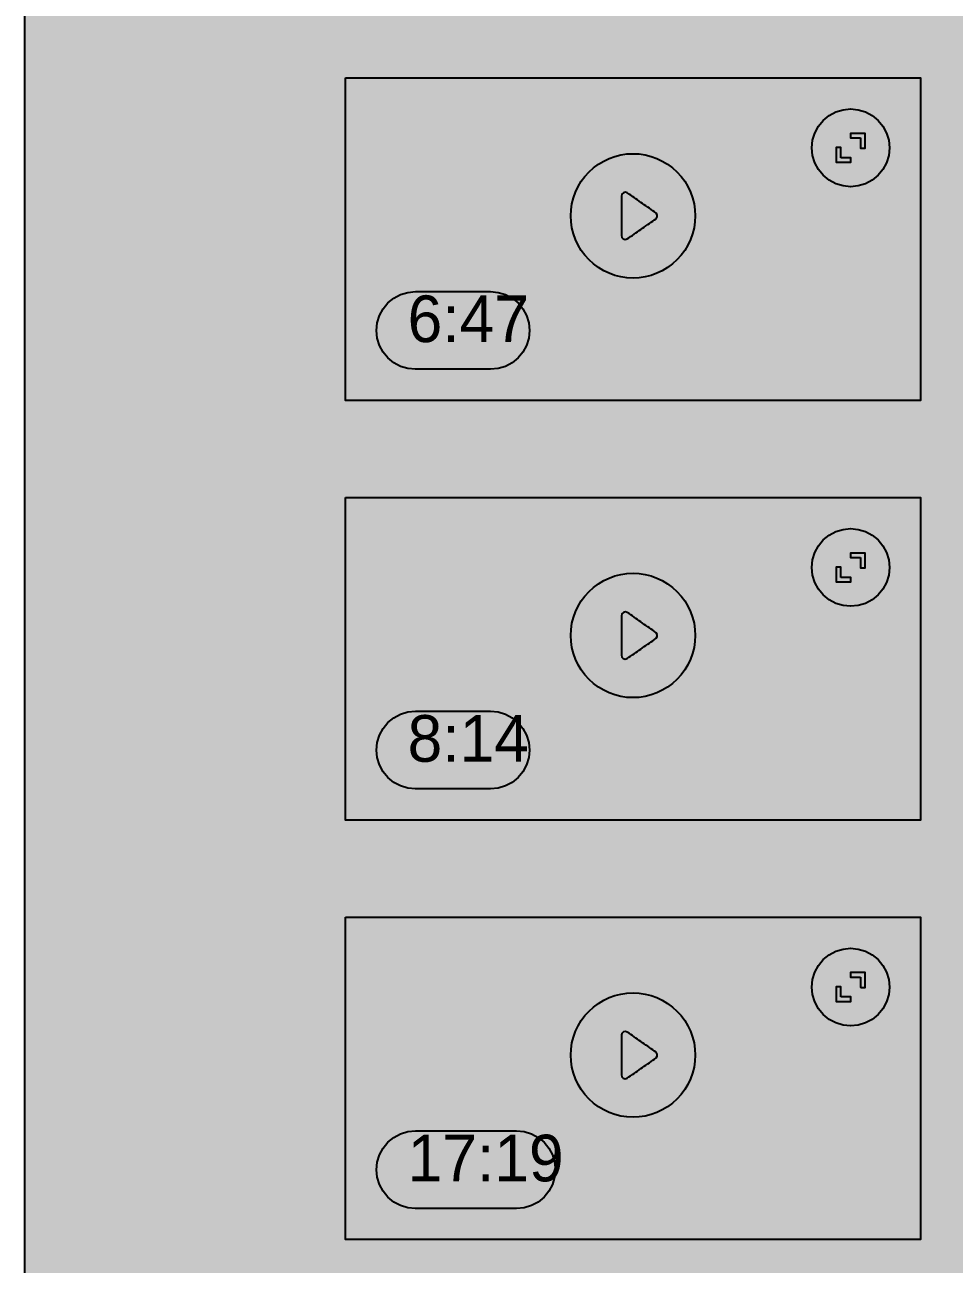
# Model space of a CAD drawing. Extents: x 0 to 1265, y 1 to 2486.
# Drawn here: x 0 to 239.1, y 955.3 to 1274.3 of the extents above; entities that cross this region are included whole.
import ezdxf

# ---------------------------------------------------------------- set-up
doc = ezdxf.new("R2010")
doc.units = 0

msp = doc.modelspace()

# ---------------------------------------------------------------- hatches: boundary and pattern name
at = {"true_color": 0x1f1f1f}
msp.add_hatch(color=256, dxfattribs=at).paths.add_polyline_path([(0, 2486), (1265, 2486), (1265, 0.66), (0, 0.66)], flags=0)
at = {"true_color": 0x000000}
for points in [[(82.5, 1260.66), (230.5, 1260.66), (230.5, 1177.66), (82.5, 1177.66)], [(212.5, 1252.66), (212.5, 1252.66), (212.5, 1252.66), (214.45, 1252.46), (216.33, 1251.9), (218.06, 1250.97), (219.57, 1249.73), (220.81, 1248.21), (221.74, 1246.48), (222.31, 1244.61), (222.5, 1242.66), (222.5, 1242.66), (222.5, 1242.66), (222.31, 1240.71), (221.74, 1238.83), (220.81, 1237.1), (219.57, 1235.59), (218.06, 1234.34), (216.33, 1233.42), (214.45, 1232.85), (212.5, 1232.66), (212.5, 1232.66), (212.5, 1232.66), (210.55, 1232.85), (208.67, 1233.42), (206.94, 1234.34), (205.43, 1235.59), (204.19, 1237.1), (203.26, 1238.83), (202.69, 1240.71), (202.5, 1242.66), (202.5, 1242.66), (202.5, 1242.66), (202.69, 1244.61), (203.26, 1246.48), (204.19, 1248.21), (205.43, 1249.73), (206.94, 1250.97), (208.67, 1251.9), (210.55, 1252.46), (212.5, 1252.66)], [(140.5, 1225.16), (140.58, 1226.72), (140.8, 1228.28), (141.18, 1229.8), (141.71, 1231.28), (142.39, 1232.7), (143.19, 1234.05), (144.13, 1235.31), (145.19, 1236.47), (146.35, 1237.53), (147.61, 1238.46), (148.96, 1239.27), (150.38, 1239.94), (151.85, 1240.47), (153.38, 1240.85), (154.93, 1241.08), (156.5, 1241.16), (158.07, 1241.08), (159.62, 1240.85), (161.15, 1240.47), (162.62, 1239.94), (164.04, 1239.27), (165.39, 1238.46), (166.65, 1237.53), (167.81, 1236.47), (168.87, 1235.31), (169.81, 1234.05), (170.61, 1232.7), (171.29, 1231.28), (171.82, 1229.8), (172.2, 1228.28), (172.42, 1226.72), (172.5, 1225.16), (172.42, 1223.59), (172.2, 1222.03), (171.82, 1220.51), (171.29, 1219.03), (170.61, 1217.61), (169.81, 1216.27), (168.87, 1215.01), (167.81, 1213.84), (166.65, 1212.79), (165.39, 1211.85), (164.04, 1211.04), (162.62, 1210.37), (161.15, 1209.84), (159.62, 1209.46), (158.07, 1209.23), (156.5, 1209.16), (154.93, 1209.23), (153.38, 1209.46), (151.85, 1209.84), (150.38, 1210.37), (148.96, 1211.04), (147.61, 1211.85), (146.35, 1212.79), (145.19, 1213.84), (144.13, 1215.01), (143.19, 1216.27), (142.39, 1217.61), (141.71, 1219.03), (141.18, 1220.51), (140.8, 1222.03), (140.58, 1223.59), (140.5, 1225.16)], [(100.5, 1205.66), (119.86, 1205.66), (119.86, 1205.66), (121.81, 1205.46), (123.69, 1204.9), (125.42, 1203.97), (126.93, 1202.73), (128.17, 1201.21), (129.1, 1199.48), (129.67, 1197.61), (129.86, 1195.66), (129.86, 1195.66), (129.86, 1195.66), (129.67, 1193.71), (129.1, 1191.83), (128.17, 1190.1), (126.93, 1188.59), (125.42, 1187.34), (123.69, 1186.42), (121.81, 1185.85), (119.86, 1185.66), (100.5, 1185.66), (100.5, 1185.66), (98.55, 1185.85), (96.67, 1186.42), (94.94, 1187.34), (93.43, 1188.59), (92.19, 1190.1), (91.26, 1191.83), (90.69, 1193.71), (90.5, 1195.66), (90.5, 1195.66), (90.5, 1195.66), (90.69, 1197.61), (91.26, 1199.48), (92.19, 1201.21), (93.43, 1202.73), (94.94, 1203.97), (96.67, 1204.9), (98.55, 1205.46), (100.5, 1205.66)], [(82.5, 1152.66), (230.5, 1152.66), (230.5, 1069.66), (82.5, 1069.66)], [(212.5, 1144.66), (212.5, 1144.66), (212.5, 1144.66), (214.45, 1144.46), (216.33, 1143.9), (218.06, 1142.97), (219.57, 1141.73), (220.81, 1140.21), (221.74, 1138.48), (222.31, 1136.61), (222.5, 1134.66), (222.5, 1134.66), (222.5, 1134.66), (222.31, 1132.71), (221.74, 1130.83), (220.81, 1129.1), (219.57, 1127.59), (218.06, 1126.34), (216.33, 1125.42), (214.45, 1124.85), (212.5, 1124.66), (212.5, 1124.66), (212.5, 1124.66), (210.55, 1124.85), (208.67, 1125.42), (206.94, 1126.34), (205.43, 1127.59), (204.19, 1129.1), (203.26, 1130.83), (202.69, 1132.71), (202.5, 1134.66), (202.5, 1134.66), (202.5, 1134.66), (202.69, 1136.61), (203.26, 1138.48), (204.19, 1140.21), (205.43, 1141.73), (206.94, 1142.97), (208.67, 1143.9), (210.55, 1144.46), (212.5, 1144.66)], [(140.5, 1117.16), (140.58, 1118.72), (140.8, 1120.28), (141.18, 1121.8), (141.71, 1123.28), (142.39, 1124.7), (143.19, 1126.05), (144.13, 1127.31), (145.19, 1128.47), (146.35, 1129.53), (147.61, 1130.46), (148.96, 1131.27), (150.38, 1131.94), (151.85, 1132.47), (153.38, 1132.85), (154.93, 1133.08), (156.5, 1133.16), (158.07, 1133.08), (159.62, 1132.85), (161.15, 1132.47), (162.62, 1131.94), (164.04, 1131.27), (165.39, 1130.46), (166.65, 1129.53), (167.81, 1128.47), (168.87, 1127.31), (169.81, 1126.05), (170.61, 1124.7), (171.29, 1123.28), (171.82, 1121.8), (172.2, 1120.28), (172.42, 1118.72), (172.5, 1117.16), (172.42, 1115.59), (172.2, 1114.03), (171.82, 1112.51), (171.29, 1111.03), (170.61, 1109.61), (169.81, 1108.27), (168.87, 1107.01), (167.81, 1105.84), (166.65, 1104.79), (165.39, 1103.85), (164.04, 1103.04), (162.62, 1102.37), (161.15, 1101.84), (159.62, 1101.46), (158.07, 1101.23), (156.5, 1101.16), (154.93, 1101.23), (153.38, 1101.46), (151.85, 1101.84), (150.38, 1102.37), (148.96, 1103.04), (147.61, 1103.85), (146.35, 1104.79), (145.19, 1105.84), (144.13, 1107.01), (143.19, 1108.27), (142.39, 1109.61), (141.71, 1111.03), (141.18, 1112.51), (140.8, 1114.03), (140.58, 1115.59), (140.5, 1117.16)], [(100.5, 1097.66), (119.86, 1097.66), (119.86, 1097.66), (121.81, 1097.46), (123.69, 1096.9), (125.42, 1095.97), (126.93, 1094.73), (128.17, 1093.21), (129.1, 1091.48), (129.67, 1089.61), (129.86, 1087.66), (129.86, 1087.66), (129.86, 1087.66), (129.67, 1085.71), (129.1, 1083.83), (128.17, 1082.1), (126.93, 1080.59), (125.42, 1079.34), (123.69, 1078.42), (121.81, 1077.85), (119.86, 1077.66), (100.5, 1077.66), (100.5, 1077.66), (98.55, 1077.85), (96.67, 1078.42), (94.94, 1079.34), (93.43, 1080.59), (92.19, 1082.1), (91.26, 1083.83), (90.69, 1085.71), (90.5, 1087.66), (90.5, 1087.66), (90.5, 1087.66), (90.69, 1089.61), (91.26, 1091.48), (92.19, 1093.21), (93.43, 1094.73), (94.94, 1095.97), (96.67, 1096.9), (98.55, 1097.46), (100.5, 1097.66)], [(82.5, 1044.66), (230.5, 1044.66), (230.5, 961.66), (82.5, 961.66)], [(212.5, 1036.66), (212.5, 1036.66), (212.5, 1036.66), (214.45, 1036.46), (216.33, 1035.9), (218.06, 1034.97), (219.57, 1033.73), (220.81, 1032.21), (221.74, 1030.48), (222.31, 1028.61), (222.5, 1026.66), (222.5, 1026.66), (222.5, 1026.66), (222.31, 1024.71), (221.74, 1022.83), (220.81, 1021.1), (219.57, 1019.59), (218.06, 1018.34), (216.33, 1017.42), (214.45, 1016.85), (212.5, 1016.66), (212.5, 1016.66), (212.5, 1016.66), (210.55, 1016.85), (208.67, 1017.42), (206.94, 1018.34), (205.43, 1019.59), (204.19, 1021.1), (203.26, 1022.83), (202.69, 1024.71), (202.5, 1026.66), (202.5, 1026.66), (202.5, 1026.66), (202.69, 1028.61), (203.26, 1030.48), (204.19, 1032.21), (205.43, 1033.73), (206.94, 1034.97), (208.67, 1035.9), (210.55, 1036.46), (212.5, 1036.66)], [(140.5, 1009.16), (140.58, 1010.72), (140.8, 1012.28), (141.18, 1013.8), (141.71, 1015.28), (142.39, 1016.7), (143.19, 1018.05), (144.13, 1019.31), (145.19, 1020.47), (146.35, 1021.53), (147.61, 1022.46), (148.96, 1023.27), (150.38, 1023.94), (151.85, 1024.47), (153.38, 1024.85), (154.93, 1025.08), (156.5, 1025.16), (158.07, 1025.08), (159.62, 1024.85), (161.15, 1024.47), (162.62, 1023.94), (164.04, 1023.27), (165.39, 1022.46), (166.65, 1021.53), (167.81, 1020.47), (168.87, 1019.31), (169.81, 1018.05), (170.61, 1016.7), (171.29, 1015.28), (171.82, 1013.8), (172.2, 1012.28), (172.42, 1010.72), (172.5, 1009.16), (172.42, 1007.59), (172.2, 1006.03), (171.82, 1004.51), (171.29, 1003.03), (170.61, 1001.61), (169.81, 1000.27), (168.87, 999.01), (167.81, 997.84), (166.65, 996.79), (165.39, 995.85), (164.04, 995.04), (162.62, 994.37), (161.15, 993.84), (159.62, 993.46), (158.07, 993.23), (156.5, 993.16), (154.93, 993.23), (153.38, 993.46), (151.85, 993.84), (150.38, 994.37), (148.96, 995.04), (147.61, 995.85), (146.35, 996.79), (145.19, 997.84), (144.13, 999.01), (143.19, 1000.27), (142.39, 1001.61), (141.71, 1003.03), (141.18, 1004.51), (140.8, 1006.03), (140.58, 1007.59), (140.5, 1009.16)], [(100.5, 989.66), (126.53, 989.66), (126.53, 989.66), (128.48, 989.46), (130.36, 988.9), (132.09, 987.97), (133.6, 986.73), (134.85, 985.21), (135.77, 983.48), (136.34, 981.61), (136.53, 979.66), (136.53, 979.66), (136.53, 979.66), (136.34, 977.71), (135.77, 975.83), (134.85, 974.1), (133.6, 972.59), (132.09, 971.34), (130.36, 970.42), (128.48, 969.85), (126.53, 969.66), (100.5, 969.66), (100.5, 969.66), (98.55, 969.85), (96.67, 970.42), (94.94, 971.34), (93.43, 972.59), (92.19, 974.1), (91.26, 975.83), (90.69, 977.71), (90.5, 979.66), (90.5, 979.66), (90.5, 979.66), (90.69, 981.61), (91.26, 983.48), (92.19, 985.21), (93.43, 986.73), (94.94, 987.97), (96.67, 988.9), (98.55, 989.46), (100.5, 989.66)]]:
    msp.add_hatch(color=256, dxfattribs=at).paths.add_polyline_path(points, flags=0)
at = {"true_color": 0xffffff}
h = msp.add_hatch(color=256, dxfattribs=at)
h.paths.add_polyline_path([(215.04, 1245.2), (215.04, 1244.96), (215.04, 1244.73), (215.04, 1244.49), (215.04, 1244.26), (215.04, 1244.02), (215.04, 1243.78), (215.04, 1243.55), (215.04, 1243.31), (215.04, 1243.07), (215.04, 1242.84), (215.04, 1242.6), (215.27, 1242.59), (215.5, 1242.59), (215.74, 1242.59), (215.98, 1242.59), (216.21, 1242.59), (216.21, 1242.83), (216.21, 1243.06), (216.21, 1243.3), (216.21, 1243.54), (216.21, 1243.77), (216.21, 1244.01), (216.21, 1244.25), (216.21, 1244.48), (216.21, 1244.72), (216.21, 1244.95), (216.21, 1245.19), (216.21, 1245.43), (216.21, 1245.66), (216.21, 1245.9), (216.21, 1246.14), (216.21, 1246.37), (215.97, 1246.37), (215.74, 1246.37), (215.5, 1246.37), (215.26, 1246.37), (215.03, 1246.37), (214.79, 1246.37), (214.55, 1246.37), (214.32, 1246.37), (214.08, 1246.37), (213.84, 1246.37), (213.61, 1246.37), (213.37, 1246.37), (213.13, 1246.37), (212.9, 1246.37), (212.66, 1246.37), (212.43, 1246.37), (212.43, 1246.13), (212.43, 1245.9), (212.43, 1245.66), (212.43, 1245.42), (212.44, 1245.2), (212.68, 1245.2), (212.92, 1245.2), (213.15, 1245.2), (213.39, 1245.2), (213.63, 1245.2), (213.86, 1245.2), (214.1, 1245.2), (214.34, 1245.2), (214.57, 1245.2), (214.81, 1245.2), (215.04, 1245.2)], flags=0)
h.paths.add_polyline_path([(209.96, 1240.11), (209.96, 1240.35), (209.96, 1240.58), (209.96, 1240.82), (209.96, 1241.06), (209.96, 1241.29), (209.96, 1241.53), (209.96, 1241.77), (209.96, 1242), (209.96, 1242.24), (209.96, 1242.48), (209.96, 1242.71), (209.73, 1242.73), (209.5, 1242.73), (209.26, 1242.73), (209.02, 1242.73), (208.79, 1242.72), (208.79, 1242.49), (208.79, 1242.25), (208.79, 1242.01), (208.79, 1241.78), (208.79, 1241.54), (208.79, 1241.3), (208.79, 1241.07), (208.79, 1240.83), (208.79, 1240.59), (208.79, 1240.36), (208.79, 1240.12), (208.79, 1239.89), (208.79, 1239.65), (208.79, 1239.41), (208.79, 1239.18), (208.79, 1238.94), (209.03, 1238.94), (209.26, 1238.94), (209.5, 1238.94), (209.74, 1238.94), (209.97, 1238.94), (210.21, 1238.94), (210.45, 1238.94), (210.68, 1238.94), (210.92, 1238.94), (211.16, 1238.94), (211.39, 1238.94), (211.63, 1238.94), (211.87, 1238.94), (212.1, 1238.94), (212.34, 1238.94), (212.57, 1238.94), (212.57, 1239.18), (212.57, 1239.42), (212.57, 1239.65), (212.57, 1239.89), (212.56, 1240.11), (212.32, 1240.11), (212.08, 1240.11), (211.85, 1240.11), (211.61, 1240.11), (211.37, 1240.11), (211.14, 1240.11), (210.9, 1240.11), (210.66, 1240.11), (210.43, 1240.11), (210.19, 1240.11), (209.96, 1240.11)], flags=0)
for points in [[(153.5, 1230.24), (153.5, 1229.7), (153.5, 1229.17), (153.5, 1228.63), (153.5, 1228.1), (153.5, 1227.57), (153.5, 1227.03), (153.5, 1226.5), (153.5, 1225.97), (153.5, 1225.43), (153.5, 1224.9), (153.5, 1224.36), (153.5, 1223.83), (153.5, 1223.3), (153.5, 1222.76), (153.5, 1222.23), (153.5, 1221.7), (153.5, 1221.16), (153.5, 1220.63), (153.5, 1220.09), (153.63, 1219.58), (154, 1219.21), (154.51, 1219.08), (155.02, 1219.22), (155.46, 1219.53), (155.89, 1219.83), (156.33, 1220.14), (156.77, 1220.44), (157.21, 1220.75), (157.64, 1221.06), (158.08, 1221.36), (158.52, 1221.67), (158.96, 1221.98), (159.39, 1222.28), (159.83, 1222.59), (160.27, 1222.89), (160.7, 1223.2), (161.14, 1223.51), (161.58, 1223.81), (162.02, 1224.12), (162.45, 1224.43), (162.72, 1224.89), (162.72, 1225.41), (162.46, 1225.87), (162.03, 1226.19), (161.59, 1226.49), (161.15, 1226.8), (160.72, 1227.1), (160.28, 1227.41), (159.84, 1227.72), (159.41, 1228.02), (158.97, 1228.33), (158.53, 1228.63), (158.09, 1228.94), (157.66, 1229.25), (157.22, 1229.55), (156.78, 1229.86), (156.35, 1230.17), (155.91, 1230.47), (155.47, 1230.78), (155.03, 1231.08), (154.53, 1231.24), (154.02, 1231.11), (153.64, 1230.74), (153.5, 1230.24)], [(153.5, 1122.24), (153.5, 1121.7), (153.5, 1121.17), (153.5, 1120.63), (153.5, 1120.1), (153.5, 1119.57), (153.5, 1119.03), (153.5, 1118.5), (153.5, 1117.97), (153.5, 1117.43), (153.5, 1116.9), (153.5, 1116.36), (153.5, 1115.83), (153.5, 1115.3), (153.5, 1114.76), (153.5, 1114.23), (153.5, 1113.7), (153.5, 1113.16), (153.5, 1112.63), (153.5, 1112.09), (153.63, 1111.58), (154, 1111.21), (154.51, 1111.08), (155.02, 1111.22), (155.46, 1111.53), (155.89, 1111.83), (156.33, 1112.14), (156.77, 1112.44), (157.21, 1112.75), (157.64, 1113.06), (158.08, 1113.36), (158.52, 1113.67), (158.96, 1113.98), (159.39, 1114.28), (159.83, 1114.59), (160.27, 1114.89), (160.7, 1115.2), (161.14, 1115.51), (161.58, 1115.81), (162.02, 1116.12), (162.45, 1116.43), (162.72, 1116.89), (162.72, 1117.41), (162.46, 1117.87), (162.03, 1118.19), (161.59, 1118.49), (161.15, 1118.8), (160.72, 1119.1), (160.28, 1119.41), (159.84, 1119.72), (159.41, 1120.02), (158.97, 1120.33), (158.53, 1120.63), (158.09, 1120.94), (157.66, 1121.25), (157.22, 1121.55), (156.78, 1121.86), (156.35, 1122.17), (155.91, 1122.47), (155.47, 1122.78), (155.03, 1123.08), (154.53, 1123.24), (154.02, 1123.11), (153.64, 1122.74), (153.5, 1122.24)], [(153.5, 1014.24), (153.5, 1013.7), (153.5, 1013.17), (153.5, 1012.63), (153.5, 1012.1), (153.5, 1011.57), (153.5, 1011.03), (153.5, 1010.5), (153.5, 1009.97), (153.5, 1009.43), (153.5, 1008.9), (153.5, 1008.36), (153.5, 1007.83), (153.5, 1007.3), (153.5, 1006.76), (153.5, 1006.23), (153.5, 1005.7), (153.5, 1005.16), (153.5, 1004.63), (153.5, 1004.09), (153.63, 1003.58), (154, 1003.21), (154.51, 1003.08), (155.02, 1003.22), (155.46, 1003.53), (155.89, 1003.83), (156.33, 1004.14), (156.77, 1004.44), (157.21, 1004.75), (157.64, 1005.06), (158.08, 1005.36), (158.52, 1005.67), (158.96, 1005.98), (159.39, 1006.28), (159.83, 1006.59), (160.27, 1006.89), (160.7, 1007.2), (161.14, 1007.51), (161.58, 1007.81), (162.02, 1008.12), (162.45, 1008.43), (162.72, 1008.89), (162.72, 1009.41), (162.46, 1009.87), (162.03, 1010.19), (161.59, 1010.49), (161.15, 1010.8), (160.72, 1011.1), (160.28, 1011.41), (159.84, 1011.72), (159.41, 1012.02), (158.97, 1012.33), (158.53, 1012.63), (158.09, 1012.94), (157.66, 1013.25), (157.22, 1013.55), (156.78, 1013.86), (156.35, 1014.17), (155.91, 1014.47), (155.47, 1014.78), (155.03, 1015.08), (154.53, 1015.24), (154.02, 1015.11), (153.64, 1014.74), (153.5, 1014.24)]]:
    msp.add_hatch(color=256, dxfattribs=at).paths.add_polyline_path(points, flags=0)
h = msp.add_hatch(color=256, dxfattribs=at)
h.paths.add_polyline_path([(215.04, 1137.2), (215.04, 1136.96), (215.04, 1136.73), (215.04, 1136.49), (215.04, 1136.26), (215.04, 1136.02), (215.04, 1135.78), (215.04, 1135.55), (215.04, 1135.31), (215.04, 1135.07), (215.04, 1134.84), (215.04, 1134.6), (215.27, 1134.59), (215.5, 1134.59), (215.74, 1134.59), (215.98, 1134.59), (216.21, 1134.59), (216.21, 1134.83), (216.21, 1135.06), (216.21, 1135.3), (216.21, 1135.54), (216.21, 1135.77), (216.21, 1136.01), (216.21, 1136.25), (216.21, 1136.48), (216.21, 1136.72), (216.21, 1136.95), (216.21, 1137.19), (216.21, 1137.43), (216.21, 1137.66), (216.21, 1137.9), (216.21, 1138.14), (216.21, 1138.37), (215.97, 1138.37), (215.74, 1138.37), (215.5, 1138.37), (215.26, 1138.37), (215.03, 1138.37), (214.79, 1138.37), (214.55, 1138.37), (214.32, 1138.37), (214.08, 1138.37), (213.84, 1138.37), (213.61, 1138.37), (213.37, 1138.37), (213.13, 1138.37), (212.9, 1138.37), (212.66, 1138.37), (212.43, 1138.37), (212.43, 1138.13), (212.43, 1137.9), (212.43, 1137.66), (212.43, 1137.42), (212.44, 1137.2), (212.68, 1137.2), (212.92, 1137.2), (213.15, 1137.2), (213.39, 1137.2), (213.63, 1137.2), (213.86, 1137.2), (214.1, 1137.2), (214.34, 1137.2), (214.57, 1137.2), (214.81, 1137.2), (215.04, 1137.2)], flags=0)
h.paths.add_polyline_path([(209.96, 1132.11), (209.96, 1132.35), (209.96, 1132.58), (209.96, 1132.82), (209.96, 1133.06), (209.96, 1133.29), (209.96, 1133.53), (209.96, 1133.77), (209.96, 1134), (209.96, 1134.24), (209.96, 1134.48), (209.96, 1134.71), (209.73, 1134.73), (209.5, 1134.73), (209.26, 1134.73), (209.02, 1134.73), (208.79, 1134.72), (208.79, 1134.49), (208.79, 1134.25), (208.79, 1134.01), (208.79, 1133.78), (208.79, 1133.54), (208.79, 1133.3), (208.79, 1133.07), (208.79, 1132.83), (208.79, 1132.59), (208.79, 1132.36), (208.79, 1132.12), (208.79, 1131.89), (208.79, 1131.65), (208.79, 1131.41), (208.79, 1131.18), (208.79, 1130.94), (209.03, 1130.94), (209.26, 1130.94), (209.5, 1130.94), (209.74, 1130.94), (209.97, 1130.94), (210.21, 1130.94), (210.45, 1130.94), (210.68, 1130.94), (210.92, 1130.94), (211.16, 1130.94), (211.39, 1130.94), (211.63, 1130.94), (211.87, 1130.94), (212.1, 1130.94), (212.34, 1130.94), (212.57, 1130.94), (212.57, 1131.18), (212.57, 1131.42), (212.57, 1131.65), (212.57, 1131.89), (212.56, 1132.11), (212.32, 1132.11), (212.08, 1132.11), (211.85, 1132.11), (211.61, 1132.11), (211.37, 1132.11), (211.14, 1132.11), (210.9, 1132.11), (210.66, 1132.11), (210.43, 1132.11), (210.19, 1132.11), (209.96, 1132.11)], flags=0)
h = msp.add_hatch(color=256, dxfattribs=at)
h.paths.add_polyline_path([(215.04, 1029.2), (215.04, 1028.96), (215.04, 1028.73), (215.04, 1028.49), (215.04, 1028.26), (215.04, 1028.02), (215.04, 1027.78), (215.04, 1027.55), (215.04, 1027.31), (215.04, 1027.07), (215.04, 1026.84), (215.04, 1026.6), (215.27, 1026.59), (215.5, 1026.59), (215.74, 1026.59), (215.98, 1026.59), (216.21, 1026.59), (216.21, 1026.83), (216.21, 1027.06), (216.21, 1027.3), (216.21, 1027.54), (216.21, 1027.77), (216.21, 1028.01), (216.21, 1028.25), (216.21, 1028.48), (216.21, 1028.72), (216.21, 1028.95), (216.21, 1029.19), (216.21, 1029.43), (216.21, 1029.66), (216.21, 1029.9), (216.21, 1030.14), (216.21, 1030.37), (215.97, 1030.37), (215.74, 1030.37), (215.5, 1030.37), (215.26, 1030.37), (215.03, 1030.37), (214.79, 1030.37), (214.55, 1030.37), (214.32, 1030.37), (214.08, 1030.37), (213.84, 1030.37), (213.61, 1030.37), (213.37, 1030.37), (213.13, 1030.37), (212.9, 1030.37), (212.66, 1030.37), (212.43, 1030.37), (212.43, 1030.13), (212.43, 1029.9), (212.43, 1029.66), (212.43, 1029.42), (212.44, 1029.2), (212.68, 1029.2), (212.92, 1029.2), (213.15, 1029.2), (213.39, 1029.2), (213.63, 1029.2), (213.86, 1029.2), (214.1, 1029.2), (214.34, 1029.2), (214.57, 1029.2), (214.81, 1029.2), (215.04, 1029.2)], flags=0)
h.paths.add_polyline_path([(209.96, 1024.11), (209.96, 1024.35), (209.96, 1024.58), (209.96, 1024.82), (209.96, 1025.06), (209.96, 1025.29), (209.96, 1025.53), (209.96, 1025.77), (209.96, 1026), (209.96, 1026.24), (209.96, 1026.48), (209.96, 1026.71), (209.73, 1026.73), (209.5, 1026.73), (209.26, 1026.73), (209.02, 1026.73), (208.79, 1026.72), (208.79, 1026.49), (208.79, 1026.25), (208.79, 1026.01), (208.79, 1025.78), (208.79, 1025.54), (208.79, 1025.3), (208.79, 1025.07), (208.79, 1024.83), (208.79, 1024.59), (208.79, 1024.36), (208.79, 1024.12), (208.79, 1023.89), (208.79, 1023.65), (208.79, 1023.41), (208.79, 1023.18), (208.79, 1022.94), (209.03, 1022.94), (209.26, 1022.94), (209.5, 1022.94), (209.74, 1022.94), (209.97, 1022.94), (210.21, 1022.94), (210.45, 1022.94), (210.68, 1022.94), (210.92, 1022.94), (211.16, 1022.94), (211.39, 1022.94), (211.63, 1022.94), (211.87, 1022.94), (212.1, 1022.94), (212.34, 1022.94), (212.57, 1022.94), (212.57, 1023.18), (212.57, 1023.42), (212.57, 1023.65), (212.57, 1023.89), (212.56, 1024.11), (212.32, 1024.11), (212.08, 1024.11), (211.85, 1024.11), (211.61, 1024.11), (211.37, 1024.11), (211.14, 1024.11), (210.9, 1024.11), (210.66, 1024.11), (210.43, 1024.11), (210.19, 1024.11), (209.96, 1024.11)], flags=0)

# ---------------------------------------------------------------- linework, layer by layer
at = {"true_color": 0x1f1f1f}
msp.add_lwpolyline([(0, 2486), (1265, 2486), (1265, 0.66), (0, 0.66)], close=True, dxfattribs=at)
at = {"true_color": 0x000000}
for points in [[(82.5, 1260.66), (230.5, 1260.66), (230.5, 1177.66), (82.5, 1177.66)], [(212.5, 1252.66), (212.5, 1252.66), (212.5, 1252.66), (214.45, 1252.46), (216.33, 1251.9), (218.06, 1250.97), (219.57, 1249.73), (220.81, 1248.21), (221.74, 1246.48), (222.31, 1244.61), (222.5, 1242.66), (222.5, 1242.66), (222.5, 1242.66), (222.31, 1240.71), (221.74, 1238.83), (220.81, 1237.1), (219.57, 1235.59), (218.06, 1234.34), (216.33, 1233.42), (214.45, 1232.85), (212.5, 1232.66), (212.5, 1232.66), (212.5, 1232.66), (210.55, 1232.85), (208.67, 1233.42), (206.94, 1234.34), (205.43, 1235.59), (204.19, 1237.1), (203.26, 1238.83), (202.69, 1240.71), (202.5, 1242.66), (202.5, 1242.66), (202.5, 1242.66), (202.69, 1244.61), (203.26, 1246.48), (204.19, 1248.21), (205.43, 1249.73), (206.94, 1250.97), (208.67, 1251.9), (210.55, 1252.46), (212.5, 1252.66)], [(140.5, 1225.16), (140.58, 1226.72), (140.8, 1228.28), (141.18, 1229.8), (141.71, 1231.28), (142.39, 1232.7), (143.19, 1234.05), (144.13, 1235.31), (145.19, 1236.47), (146.35, 1237.53), (147.61, 1238.46), (148.96, 1239.27), (150.38, 1239.94), (151.85, 1240.47), (153.38, 1240.85), (154.93, 1241.08), (156.5, 1241.16), (158.07, 1241.08), (159.62, 1240.85), (161.15, 1240.47), (162.62, 1239.94), (164.04, 1239.27), (165.39, 1238.46), (166.65, 1237.53), (167.81, 1236.47), (168.87, 1235.31), (169.81, 1234.05), (170.61, 1232.7), (171.29, 1231.28), (171.82, 1229.8), (172.2, 1228.28), (172.42, 1226.72), (172.5, 1225.16), (172.42, 1223.59), (172.2, 1222.03), (171.82, 1220.51), (171.29, 1219.03), (170.61, 1217.61), (169.81, 1216.27), (168.87, 1215.01), (167.81, 1213.84), (166.65, 1212.79), (165.39, 1211.85), (164.04, 1211.04), (162.62, 1210.37), (161.15, 1209.84), (159.62, 1209.46), (158.07, 1209.23), (156.5, 1209.16), (154.93, 1209.23), (153.38, 1209.46), (151.85, 1209.84), (150.38, 1210.37), (148.96, 1211.04), (147.61, 1211.85), (146.35, 1212.79), (145.19, 1213.84), (144.13, 1215.01), (143.19, 1216.27), (142.39, 1217.61), (141.71, 1219.03), (141.18, 1220.51), (140.8, 1222.03), (140.58, 1223.59), (140.5, 1225.16)], [(100.5, 1205.66), (119.86, 1205.66), (119.86, 1205.66), (121.81, 1205.46), (123.69, 1204.9), (125.42, 1203.97), (126.93, 1202.73), (128.17, 1201.21), (129.1, 1199.48), (129.67, 1197.61), (129.86, 1195.66), (129.86, 1195.66), (129.86, 1195.66), (129.67, 1193.71), (129.1, 1191.83), (128.17, 1190.1), (126.93, 1188.59), (125.42, 1187.34), (123.69, 1186.42), (121.81, 1185.85), (119.86, 1185.66), (100.5, 1185.66), (100.5, 1185.66), (98.55, 1185.85), (96.67, 1186.42), (94.94, 1187.34), (93.43, 1188.59), (92.19, 1190.1), (91.26, 1191.83), (90.69, 1193.71), (90.5, 1195.66), (90.5, 1195.66), (90.5, 1195.66), (90.69, 1197.61), (91.26, 1199.48), (92.19, 1201.21), (93.43, 1202.73), (94.94, 1203.97), (96.67, 1204.9), (98.55, 1205.46), (100.5, 1205.66)], [(82.5, 1152.66), (230.5, 1152.66), (230.5, 1069.66), (82.5, 1069.66)], [(212.5, 1144.66), (212.5, 1144.66), (212.5, 1144.66), (214.45, 1144.46), (216.33, 1143.9), (218.06, 1142.97), (219.57, 1141.73), (220.81, 1140.21), (221.74, 1138.48), (222.31, 1136.61), (222.5, 1134.66), (222.5, 1134.66), (222.5, 1134.66), (222.31, 1132.71), (221.74, 1130.83), (220.81, 1129.1), (219.57, 1127.59), (218.06, 1126.34), (216.33, 1125.42), (214.45, 1124.85), (212.5, 1124.66), (212.5, 1124.66), (212.5, 1124.66), (210.55, 1124.85), (208.67, 1125.42), (206.94, 1126.34), (205.43, 1127.59), (204.19, 1129.1), (203.26, 1130.83), (202.69, 1132.71), (202.5, 1134.66), (202.5, 1134.66), (202.5, 1134.66), (202.69, 1136.61), (203.26, 1138.48), (204.19, 1140.21), (205.43, 1141.73), (206.94, 1142.97), (208.67, 1143.9), (210.55, 1144.46), (212.5, 1144.66)], [(140.5, 1117.16), (140.58, 1118.72), (140.8, 1120.28), (141.18, 1121.8), (141.71, 1123.28), (142.39, 1124.7), (143.19, 1126.05), (144.13, 1127.31), (145.19, 1128.47), (146.35, 1129.53), (147.61, 1130.46), (148.96, 1131.27), (150.38, 1131.94), (151.85, 1132.47), (153.38, 1132.85), (154.93, 1133.08), (156.5, 1133.16), (158.07, 1133.08), (159.62, 1132.85), (161.15, 1132.47), (162.62, 1131.94), (164.04, 1131.27), (165.39, 1130.46), (166.65, 1129.53), (167.81, 1128.47), (168.87, 1127.31), (169.81, 1126.05), (170.61, 1124.7), (171.29, 1123.28), (171.82, 1121.8), (172.2, 1120.28), (172.42, 1118.72), (172.5, 1117.16), (172.42, 1115.59), (172.2, 1114.03), (171.82, 1112.51), (171.29, 1111.03), (170.61, 1109.61), (169.81, 1108.27), (168.87, 1107.01), (167.81, 1105.84), (166.65, 1104.79), (165.39, 1103.85), (164.04, 1103.04), (162.62, 1102.37), (161.15, 1101.84), (159.62, 1101.46), (158.07, 1101.23), (156.5, 1101.16), (154.93, 1101.23), (153.38, 1101.46), (151.85, 1101.84), (150.38, 1102.37), (148.96, 1103.04), (147.61, 1103.85), (146.35, 1104.79), (145.19, 1105.84), (144.13, 1107.01), (143.19, 1108.27), (142.39, 1109.61), (141.71, 1111.03), (141.18, 1112.51), (140.8, 1114.03), (140.58, 1115.59), (140.5, 1117.16)], [(100.5, 1097.66), (119.86, 1097.66), (119.86, 1097.66), (121.81, 1097.46), (123.69, 1096.9), (125.42, 1095.97), (126.93, 1094.73), (128.17, 1093.21), (129.1, 1091.48), (129.67, 1089.61), (129.86, 1087.66), (129.86, 1087.66), (129.86, 1087.66), (129.67, 1085.71), (129.1, 1083.83), (128.17, 1082.1), (126.93, 1080.59), (125.42, 1079.34), (123.69, 1078.42), (121.81, 1077.85), (119.86, 1077.66), (100.5, 1077.66), (100.5, 1077.66), (98.55, 1077.85), (96.67, 1078.42), (94.94, 1079.34), (93.43, 1080.59), (92.19, 1082.1), (91.26, 1083.83), (90.69, 1085.71), (90.5, 1087.66), (90.5, 1087.66), (90.5, 1087.66), (90.69, 1089.61), (91.26, 1091.48), (92.19, 1093.21), (93.43, 1094.73), (94.94, 1095.97), (96.67, 1096.9), (98.55, 1097.46), (100.5, 1097.66)], [(82.5, 1044.66), (230.5, 1044.66), (230.5, 961.66), (82.5, 961.66)], [(212.5, 1036.66), (212.5, 1036.66), (212.5, 1036.66), (214.45, 1036.46), (216.33, 1035.9), (218.06, 1034.97), (219.57, 1033.73), (220.81, 1032.21), (221.74, 1030.48), (222.31, 1028.61), (222.5, 1026.66), (222.5, 1026.66), (222.5, 1026.66), (222.31, 1024.71), (221.74, 1022.83), (220.81, 1021.1), (219.57, 1019.59), (218.06, 1018.34), (216.33, 1017.42), (214.45, 1016.85), (212.5, 1016.66), (212.5, 1016.66), (212.5, 1016.66), (210.55, 1016.85), (208.67, 1017.42), (206.94, 1018.34), (205.43, 1019.59), (204.19, 1021.1), (203.26, 1022.83), (202.69, 1024.71), (202.5, 1026.66), (202.5, 1026.66), (202.5, 1026.66), (202.69, 1028.61), (203.26, 1030.48), (204.19, 1032.21), (205.43, 1033.73), (206.94, 1034.97), (208.67, 1035.9), (210.55, 1036.46), (212.5, 1036.66)], [(140.5, 1009.16), (140.58, 1010.72), (140.8, 1012.28), (141.18, 1013.8), (141.71, 1015.28), (142.39, 1016.7), (143.19, 1018.05), (144.13, 1019.31), (145.19, 1020.47), (146.35, 1021.53), (147.61, 1022.46), (148.96, 1023.27), (150.38, 1023.94), (151.85, 1024.47), (153.38, 1024.85), (154.93, 1025.08), (156.5, 1025.16), (158.07, 1025.08), (159.62, 1024.85), (161.15, 1024.47), (162.62, 1023.94), (164.04, 1023.27), (165.39, 1022.46), (166.65, 1021.53), (167.81, 1020.47), (168.87, 1019.31), (169.81, 1018.05), (170.61, 1016.7), (171.29, 1015.28), (171.82, 1013.8), (172.2, 1012.28), (172.42, 1010.72), (172.5, 1009.16), (172.42, 1007.59), (172.2, 1006.03), (171.82, 1004.51), (171.29, 1003.03), (170.61, 1001.61), (169.81, 1000.27), (168.87, 999.01), (167.81, 997.84), (166.65, 996.79), (165.39, 995.85), (164.04, 995.04), (162.62, 994.37), (161.15, 993.84), (159.62, 993.46), (158.07, 993.23), (156.5, 993.16), (154.93, 993.23), (153.38, 993.46), (151.85, 993.84), (150.38, 994.37), (148.96, 995.04), (147.61, 995.85), (146.35, 996.79), (145.19, 997.84), (144.13, 999.01), (143.19, 1000.27), (142.39, 1001.61), (141.71, 1003.03), (141.18, 1004.51), (140.8, 1006.03), (140.58, 1007.59), (140.5, 1009.16)], [(100.5, 989.66), (126.53, 989.66), (126.53, 989.66), (128.48, 989.46), (130.36, 988.9), (132.09, 987.97), (133.6, 986.73), (134.85, 985.21), (135.77, 983.48), (136.34, 981.61), (136.53, 979.66), (136.53, 979.66), (136.53, 979.66), (136.34, 977.71), (135.77, 975.83), (134.85, 974.1), (133.6, 972.59), (132.09, 971.34), (130.36, 970.42), (128.48, 969.85), (126.53, 969.66), (100.5, 969.66), (100.5, 969.66), (98.55, 969.85), (96.67, 970.42), (94.94, 971.34), (93.43, 972.59), (92.19, 974.1), (91.26, 975.83), (90.69, 977.71), (90.5, 979.66), (90.5, 979.66), (90.5, 979.66), (90.69, 981.61), (91.26, 983.48), (92.19, 985.21), (93.43, 986.73), (94.94, 987.97), (96.67, 988.9), (98.55, 989.46), (100.5, 989.66)]]:
    msp.add_lwpolyline(points, close=True, dxfattribs=at)
at = {"true_color": 0xffffff}
for points in [[(215.04, 1245.2), (215.04, 1244.96), (215.04, 1244.73), (215.04, 1244.49), (215.04, 1244.26), (215.04, 1244.02), (215.04, 1243.78), (215.04, 1243.55), (215.04, 1243.31), (215.04, 1243.07), (215.04, 1242.84), (215.04, 1242.6), (215.27, 1242.59), (215.5, 1242.59), (215.74, 1242.59), (215.98, 1242.59), (216.21, 1242.59), (216.21, 1242.83), (216.21, 1243.06), (216.21, 1243.3), (216.21, 1243.54), (216.21, 1243.77), (216.21, 1244.01), (216.21, 1244.25), (216.21, 1244.48), (216.21, 1244.72), (216.21, 1244.95), (216.21, 1245.19), (216.21, 1245.43), (216.21, 1245.66), (216.21, 1245.9), (216.21, 1246.14), (216.21, 1246.37), (215.97, 1246.37), (215.74, 1246.37), (215.5, 1246.37), (215.26, 1246.37), (215.03, 1246.37), (214.79, 1246.37), (214.55, 1246.37), (214.32, 1246.37), (214.08, 1246.37), (213.84, 1246.37), (213.61, 1246.37), (213.37, 1246.37), (213.13, 1246.37), (212.9, 1246.37), (212.66, 1246.37), (212.43, 1246.37), (212.43, 1246.13), (212.43, 1245.9), (212.43, 1245.66), (212.43, 1245.42), (212.44, 1245.2), (212.68, 1245.2), (212.92, 1245.2), (213.15, 1245.2), (213.39, 1245.2), (213.63, 1245.2), (213.86, 1245.2), (214.1, 1245.2), (214.34, 1245.2), (214.57, 1245.2), (214.81, 1245.2), (215.04, 1245.2)], [(209.96, 1240.11), (209.96, 1240.35), (209.96, 1240.58), (209.96, 1240.82), (209.96, 1241.06), (209.96, 1241.29), (209.96, 1241.53), (209.96, 1241.77), (209.96, 1242), (209.96, 1242.24), (209.96, 1242.48), (209.96, 1242.71), (209.73, 1242.73), (209.5, 1242.73), (209.26, 1242.73), (209.02, 1242.73), (208.79, 1242.72), (208.79, 1242.49), (208.79, 1242.25), (208.79, 1242.01), (208.79, 1241.78), (208.79, 1241.54), (208.79, 1241.3), (208.79, 1241.07), (208.79, 1240.83), (208.79, 1240.59), (208.79, 1240.36), (208.79, 1240.12), (208.79, 1239.89), (208.79, 1239.65), (208.79, 1239.41), (208.79, 1239.18), (208.79, 1238.94), (209.03, 1238.94), (209.26, 1238.94), (209.5, 1238.94), (209.74, 1238.94), (209.97, 1238.94), (210.21, 1238.94), (210.45, 1238.94), (210.68, 1238.94), (210.92, 1238.94), (211.16, 1238.94), (211.39, 1238.94), (211.63, 1238.94), (211.87, 1238.94), (212.1, 1238.94), (212.34, 1238.94), (212.57, 1238.94), (212.57, 1239.18), (212.57, 1239.42), (212.57, 1239.65), (212.57, 1239.89), (212.56, 1240.11), (212.32, 1240.11), (212.08, 1240.11), (211.85, 1240.11), (211.61, 1240.11), (211.37, 1240.11), (211.14, 1240.11), (210.9, 1240.11), (210.66, 1240.11), (210.43, 1240.11), (210.19, 1240.11), (209.96, 1240.11)], [(153.5, 1230.24), (153.5, 1229.7), (153.5, 1229.17), (153.5, 1228.63), (153.5, 1228.1), (153.5, 1227.57), (153.5, 1227.03), (153.5, 1226.5), (153.5, 1225.97), (153.5, 1225.43), (153.5, 1224.9), (153.5, 1224.36), (153.5, 1223.83), (153.5, 1223.3), (153.5, 1222.76), (153.5, 1222.23), (153.5, 1221.7), (153.5, 1221.16), (153.5, 1220.63), (153.5, 1220.09), (153.63, 1219.58), (154, 1219.21), (154.51, 1219.08), (155.02, 1219.22), (155.46, 1219.53), (155.89, 1219.83), (156.33, 1220.14), (156.77, 1220.44), (157.21, 1220.75), (157.64, 1221.06), (158.08, 1221.36), (158.52, 1221.67), (158.96, 1221.98), (159.39, 1222.28), (159.83, 1222.59), (160.27, 1222.89), (160.7, 1223.2), (161.14, 1223.51), (161.58, 1223.81), (162.02, 1224.12), (162.45, 1224.43), (162.72, 1224.89), (162.72, 1225.41), (162.46, 1225.87), (162.03, 1226.19), (161.59, 1226.49), (161.15, 1226.8), (160.72, 1227.1), (160.28, 1227.41), (159.84, 1227.72), (159.41, 1228.02), (158.97, 1228.33), (158.53, 1228.63), (158.09, 1228.94), (157.66, 1229.25), (157.22, 1229.55), (156.78, 1229.86), (156.35, 1230.17), (155.91, 1230.47), (155.47, 1230.78), (155.03, 1231.08), (154.53, 1231.24), (154.02, 1231.11), (153.64, 1230.74), (153.5, 1230.24)], [(215.04, 1137.2), (215.04, 1136.96), (215.04, 1136.73), (215.04, 1136.49), (215.04, 1136.26), (215.04, 1136.02), (215.04, 1135.78), (215.04, 1135.55), (215.04, 1135.31), (215.04, 1135.07), (215.04, 1134.84), (215.04, 1134.6), (215.27, 1134.59), (215.5, 1134.59), (215.74, 1134.59), (215.98, 1134.59), (216.21, 1134.59), (216.21, 1134.83), (216.21, 1135.06), (216.21, 1135.3), (216.21, 1135.54), (216.21, 1135.77), (216.21, 1136.01), (216.21, 1136.25), (216.21, 1136.48), (216.21, 1136.72), (216.21, 1136.95), (216.21, 1137.19), (216.21, 1137.43), (216.21, 1137.66), (216.21, 1137.9), (216.21, 1138.14), (216.21, 1138.37), (215.97, 1138.37), (215.74, 1138.37), (215.5, 1138.37), (215.26, 1138.37), (215.03, 1138.37), (214.79, 1138.37), (214.55, 1138.37), (214.32, 1138.37), (214.08, 1138.37), (213.84, 1138.37), (213.61, 1138.37), (213.37, 1138.37), (213.13, 1138.37), (212.9, 1138.37), (212.66, 1138.37), (212.43, 1138.37), (212.43, 1138.13), (212.43, 1137.9), (212.43, 1137.66), (212.43, 1137.42), (212.44, 1137.2), (212.68, 1137.2), (212.92, 1137.2), (213.15, 1137.2), (213.39, 1137.2), (213.63, 1137.2), (213.86, 1137.2), (214.1, 1137.2), (214.34, 1137.2), (214.57, 1137.2), (214.81, 1137.2), (215.04, 1137.2)], [(209.96, 1132.11), (209.96, 1132.35), (209.96, 1132.58), (209.96, 1132.82), (209.96, 1133.06), (209.96, 1133.29), (209.96, 1133.53), (209.96, 1133.77), (209.96, 1134), (209.96, 1134.24), (209.96, 1134.48), (209.96, 1134.71), (209.73, 1134.73), (209.5, 1134.73), (209.26, 1134.73), (209.02, 1134.73), (208.79, 1134.72), (208.79, 1134.49), (208.79, 1134.25), (208.79, 1134.01), (208.79, 1133.78), (208.79, 1133.54), (208.79, 1133.3), (208.79, 1133.07), (208.79, 1132.83), (208.79, 1132.59), (208.79, 1132.36), (208.79, 1132.12), (208.79, 1131.89), (208.79, 1131.65), (208.79, 1131.41), (208.79, 1131.18), (208.79, 1130.94), (209.03, 1130.94), (209.26, 1130.94), (209.5, 1130.94), (209.74, 1130.94), (209.97, 1130.94), (210.21, 1130.94), (210.45, 1130.94), (210.68, 1130.94), (210.92, 1130.94), (211.16, 1130.94), (211.39, 1130.94), (211.63, 1130.94), (211.87, 1130.94), (212.1, 1130.94), (212.34, 1130.94), (212.57, 1130.94), (212.57, 1131.18), (212.57, 1131.42), (212.57, 1131.65), (212.57, 1131.89), (212.56, 1132.11), (212.32, 1132.11), (212.08, 1132.11), (211.85, 1132.11), (211.61, 1132.11), (211.37, 1132.11), (211.14, 1132.11), (210.9, 1132.11), (210.66, 1132.11), (210.43, 1132.11), (210.19, 1132.11), (209.96, 1132.11)], [(153.5, 1122.24), (153.5, 1121.7), (153.5, 1121.17), (153.5, 1120.63), (153.5, 1120.1), (153.5, 1119.57), (153.5, 1119.03), (153.5, 1118.5), (153.5, 1117.97), (153.5, 1117.43), (153.5, 1116.9), (153.5, 1116.36), (153.5, 1115.83), (153.5, 1115.3), (153.5, 1114.76), (153.5, 1114.23), (153.5, 1113.7), (153.5, 1113.16), (153.5, 1112.63), (153.5, 1112.09), (153.63, 1111.58), (154, 1111.21), (154.51, 1111.08), (155.02, 1111.22), (155.46, 1111.53), (155.89, 1111.83), (156.33, 1112.14), (156.77, 1112.44), (157.21, 1112.75), (157.64, 1113.06), (158.08, 1113.36), (158.52, 1113.67), (158.96, 1113.98), (159.39, 1114.28), (159.83, 1114.59), (160.27, 1114.89), (160.7, 1115.2), (161.14, 1115.51), (161.58, 1115.81), (162.02, 1116.12), (162.45, 1116.43), (162.72, 1116.89), (162.72, 1117.41), (162.46, 1117.87), (162.03, 1118.19), (161.59, 1118.49), (161.15, 1118.8), (160.72, 1119.1), (160.28, 1119.41), (159.84, 1119.72), (159.41, 1120.02), (158.97, 1120.33), (158.53, 1120.63), (158.09, 1120.94), (157.66, 1121.25), (157.22, 1121.55), (156.78, 1121.86), (156.35, 1122.17), (155.91, 1122.47), (155.47, 1122.78), (155.03, 1123.08), (154.53, 1123.24), (154.02, 1123.11), (153.64, 1122.74), (153.5, 1122.24)], [(215.04, 1029.2), (215.04, 1028.96), (215.04, 1028.73), (215.04, 1028.49), (215.04, 1028.26), (215.04, 1028.02), (215.04, 1027.78), (215.04, 1027.55), (215.04, 1027.31), (215.04, 1027.07), (215.04, 1026.84), (215.04, 1026.6), (215.27, 1026.59), (215.5, 1026.59), (215.74, 1026.59), (215.98, 1026.59), (216.21, 1026.59), (216.21, 1026.83), (216.21, 1027.06), (216.21, 1027.3), (216.21, 1027.54), (216.21, 1027.77), (216.21, 1028.01), (216.21, 1028.25), (216.21, 1028.48), (216.21, 1028.72), (216.21, 1028.95), (216.21, 1029.19), (216.21, 1029.43), (216.21, 1029.66), (216.21, 1029.9), (216.21, 1030.14), (216.21, 1030.37), (215.97, 1030.37), (215.74, 1030.37), (215.5, 1030.37), (215.26, 1030.37), (215.03, 1030.37), (214.79, 1030.37), (214.55, 1030.37), (214.32, 1030.37), (214.08, 1030.37), (213.84, 1030.37), (213.61, 1030.37), (213.37, 1030.37), (213.13, 1030.37), (212.9, 1030.37), (212.66, 1030.37), (212.43, 1030.37), (212.43, 1030.13), (212.43, 1029.9), (212.43, 1029.66), (212.43, 1029.42), (212.44, 1029.2), (212.68, 1029.2), (212.92, 1029.2), (213.15, 1029.2), (213.39, 1029.2), (213.63, 1029.2), (213.86, 1029.2), (214.1, 1029.2), (214.34, 1029.2), (214.57, 1029.2), (214.81, 1029.2), (215.04, 1029.2)], [(209.96, 1024.11), (209.96, 1024.35), (209.96, 1024.58), (209.96, 1024.82), (209.96, 1025.06), (209.96, 1025.29), (209.96, 1025.53), (209.96, 1025.77), (209.96, 1026), (209.96, 1026.24), (209.96, 1026.48), (209.96, 1026.71), (209.73, 1026.73), (209.5, 1026.73), (209.26, 1026.73), (209.02, 1026.73), (208.79, 1026.72), (208.79, 1026.49), (208.79, 1026.25), (208.79, 1026.01), (208.79, 1025.78), (208.79, 1025.54), (208.79, 1025.3), (208.79, 1025.07), (208.79, 1024.83), (208.79, 1024.59), (208.79, 1024.36), (208.79, 1024.12), (208.79, 1023.89), (208.79, 1023.65), (208.79, 1023.41), (208.79, 1023.18), (208.79, 1022.94), (209.03, 1022.94), (209.26, 1022.94), (209.5, 1022.94), (209.74, 1022.94), (209.97, 1022.94), (210.21, 1022.94), (210.45, 1022.94), (210.68, 1022.94), (210.92, 1022.94), (211.16, 1022.94), (211.39, 1022.94), (211.63, 1022.94), (211.87, 1022.94), (212.1, 1022.94), (212.34, 1022.94), (212.57, 1022.94), (212.57, 1023.18), (212.57, 1023.42), (212.57, 1023.65), (212.57, 1023.89), (212.56, 1024.11), (212.32, 1024.11), (212.08, 1024.11), (211.85, 1024.11), (211.61, 1024.11), (211.37, 1024.11), (211.14, 1024.11), (210.9, 1024.11), (210.66, 1024.11), (210.43, 1024.11), (210.19, 1024.11), (209.96, 1024.11)], [(153.5, 1014.24), (153.5, 1013.7), (153.5, 1013.17), (153.5, 1012.63), (153.5, 1012.1), (153.5, 1011.57), (153.5, 1011.03), (153.5, 1010.5), (153.5, 1009.97), (153.5, 1009.43), (153.5, 1008.9), (153.5, 1008.36), (153.5, 1007.83), (153.5, 1007.3), (153.5, 1006.76), (153.5, 1006.23), (153.5, 1005.7), (153.5, 1005.16), (153.5, 1004.63), (153.5, 1004.09), (153.63, 1003.58), (154, 1003.21), (154.51, 1003.08), (155.02, 1003.22), (155.46, 1003.53), (155.89, 1003.83), (156.33, 1004.14), (156.77, 1004.44), (157.21, 1004.75), (157.64, 1005.06), (158.08, 1005.36), (158.52, 1005.67), (158.96, 1005.98), (159.39, 1006.28), (159.83, 1006.59), (160.27, 1006.89), (160.7, 1007.2), (161.14, 1007.51), (161.58, 1007.81), (162.02, 1008.12), (162.45, 1008.43), (162.72, 1008.89), (162.72, 1009.41), (162.46, 1009.87), (162.03, 1010.19), (161.59, 1010.49), (161.15, 1010.8), (160.72, 1011.1), (160.28, 1011.41), (159.84, 1011.72), (159.41, 1012.02), (158.97, 1012.33), (158.53, 1012.63), (158.09, 1012.94), (157.66, 1013.25), (157.22, 1013.55), (156.78, 1013.86), (156.35, 1014.17), (155.91, 1014.47), (155.47, 1014.78), (155.03, 1015.08), (154.53, 1015.24), (154.02, 1015.11), (153.64, 1014.74), (153.5, 1014.24)]]:
    msp.add_lwpolyline(points, close=True, dxfattribs=at)

# ---------------------------------------------------------------- texts
for s, p in [('6:47', (98.5, 1192.66)), ('8:14', (98.5, 1084.66)), ('17:19', (98.5, 976.66))]:
    msp.add_text(s, height=12, dxfattribs=at).set_placement(p)

doc.saveas('drawing.dxf')
